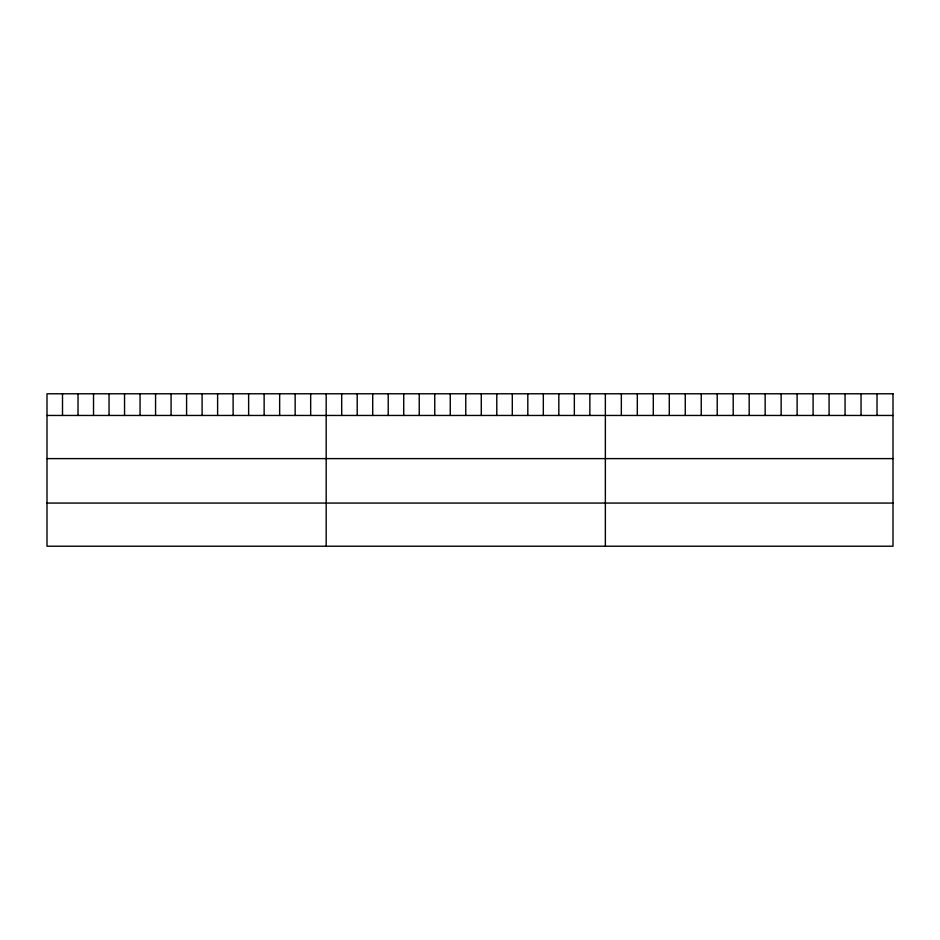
<?xml version="1.0" encoding="UTF-8"?>
<svg xmlns="http://www.w3.org/2000/svg" width="940" height="940" viewBox="0 0 940 940"><rect width="100%" height="100%" fill="white"/><g stroke="black" fill="none" stroke-linecap="round" stroke-linejoin="round"><path stroke-width="1.41" d="M47 415.457L893 415.457M47 458.614L893 458.614M47 503.065L893 503.065M877.02 393.778L877.02 415.457M861.04 393.778L861.04 415.457M845.06 393.778L845.06 415.457M829.08 393.778L829.08 415.457M813.1 393.778L813.1 415.457M797.12 393.778L797.12 415.457M781.14 393.778L781.14 415.457M765.16 393.778L765.16 415.457M749.18 393.778L749.18 415.457M733.2 393.778L733.2 415.457M717.22 393.778L717.22 415.457M701.24 393.778L701.24 415.457M685.26 393.778L685.26 415.457M669.28 393.778L669.28 415.457M653.3 393.778L653.3 415.457M637.32 393.778L637.32 415.457M621.34 393.778L621.34 415.457M605.36 393.778L605.36 546.222M589.85 393.778L589.85 415.457M574.34 393.778L574.34 415.457M558.83 393.778L558.83 415.457M543.32 393.778L543.32 415.457M527.81 393.778L527.81 415.457M512.3 393.778L512.3 415.457M496.79 393.778L496.79 415.457M481.28 393.778L481.28 415.457M465.77 393.778L465.77 415.457M450.26 393.778L450.26 415.457M434.75 393.778L434.75 415.457M419.24 393.778L419.24 415.457M403.73 393.778L403.73 415.457M388.22 393.778L388.22 415.457M372.71 393.778L372.71 415.457M357.2 393.778L357.2 415.457M341.69 393.778L341.69 415.457M326.18 393.778L326.18 546.222M310.67 393.778L310.67 415.457M295.16 393.778L295.16 415.457M279.65 393.778L279.65 415.457M264.14 393.778L264.14 415.457M248.63 393.778L248.63 415.457M233.12 393.778L233.12 415.457M217.61 393.778L217.61 415.457M202.1 393.778L202.1 415.457M186.59 393.778L186.59 415.457M171.08 393.778L171.08 415.457M155.57 393.778L155.57 415.457M140.06 393.778L140.06 415.457M124.55 393.778L124.55 415.457M109.04 393.778L109.04 415.457M93.53 393.778L93.53 415.457M78.02 393.778L78.02 415.457M62.51 393.778L62.51 415.457M893 393.778L47 393.778L47 546.222L893 546.222L893 393.778"/></g></svg>
